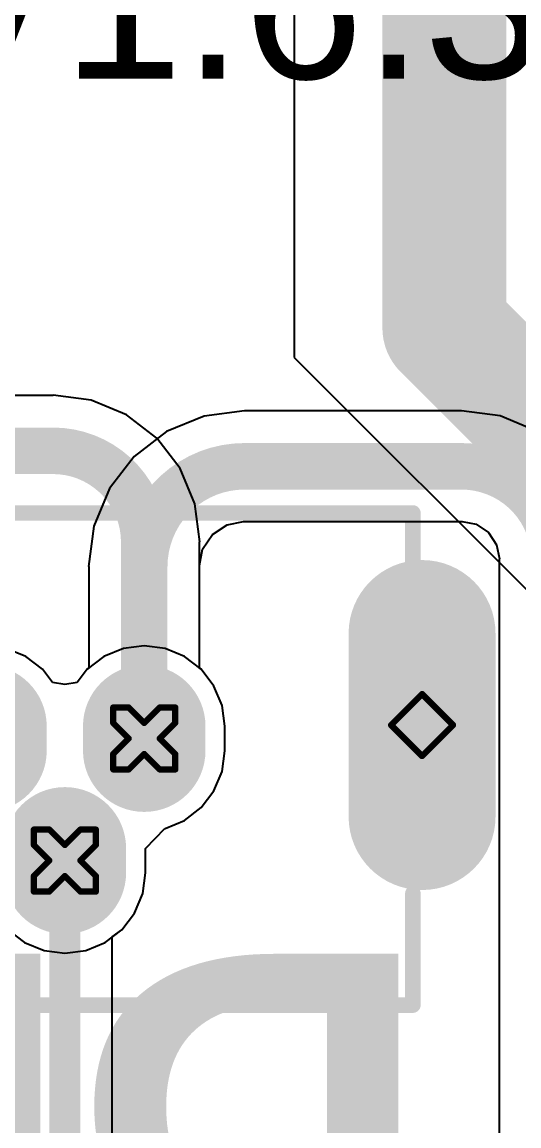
# Model space of a CAD drawing. Header units: inches. Extents: x 0 to 5359, y 0 to 5098.
# Drawn here: x 29.55 to 33.62, y 42.48 to 51.52 of the extents above; entities that cross this region are included whole.
import ezdxf

# ---------------------------------------------------------------- set-up
doc = ezdxf.new("R2010")
doc.units = ezdxf.units.IN
for name, color, linetype in [('Bottom Layer', 5, 'Continuous'), ('Bottom Overlay', 54, 'Continuous'), ('Bottom Solder', 6, 'Continuous'), ('Drill Drawing', 1, 'Continuous'), ('Layer 1', 16, 'Continuous'), ('Layer 2', 76, 'Continuous'), ('Multi-Layer', 9, 'Continuous'), ('Pad Holes', 156, 'Continuous'), ('Top Layer', 1, 'Continuous'), ('Top Overlay', 2, 'Continuous'), ('Top Solder', 216, 'Continuous')]:
    doc.layers.add(name, color=color, linetype=linetype)
doc.styles.add('Arial', font='', dxfattribs={"height": 0.2})
doc.styles.add('Arial Black_Bold', font='', dxfattribs={"height": 0.2})
doc.styles.get('Arial').set_extended_font_data('Arial')
doc.styles.get('Arial Black_Bold').set_extended_font_data('Arial Black', bold=True)

# ---------------------------------------------------------------- blocks, each defined once
blk = doc.blocks.new('U_D_M5DD_Y_3_B_228')
at = {"layer": 'Bottom Layer'}
h = blk.add_hatch(color=5, dxfattribs=at)
edge = h.paths.add_edge_path()
edge.add_arc((-0.65, 0.455), 0.4, 180, 360)
edge.add_line((-0.25, 0.455), (-0.25, 0.655))
edge.add_arc((-0.65, 0.655), 0.4, 0, 180)
edge.add_line((-1.05, 0.655), (-1.05, 0.455))
h = blk.add_hatch(color=5, dxfattribs=at)
edge = h.paths.add_edge_path()
edge.add_arc((0.65, 0.455), 0.4, 180, 360)
edge.add_line((1.05, 0.455), (1.05, 0.655))
edge.add_arc((0.65, 0.655), 0.4, 0, 180)
edge.add_line((0.25, 0.655), (0.25, 0.455))
h = blk.add_hatch(color=5, dxfattribs=at)
edge = h.paths.add_edge_path()
edge.add_arc((-3.5751, -1.305), 0.5, 180, 360)
edge.add_line((-3.0751, -1.305), (-3.0751, 0.195))
edge.add_arc((-3.5751, 0.195), 0.5, 0, 180)
edge.add_line((-4.0751, 0.195), (-4.0751, -1.305))
h = blk.add_hatch(color=5, dxfattribs=at)
edge = h.paths.add_edge_path()
edge.add_arc((3.575, -1.305), 0.5, 180, 360)
edge.add_line((4.075, -1.305), (4.075, 0.195))
edge.add_arc((3.575, 0.195), 0.5, 0, 180)
edge.add_line((3.075, 0.195), (3.075, -1.305))
h = blk.add_hatch(color=5, dxfattribs=at)
edge = h.paths.add_edge_path()
edge.add_arc((-1.3, -0.545), 0.4, 180, 360)
edge.add_line((-0.9, -0.545), (-0.9, -0.345))
edge.add_arc((-1.3, -0.345), 0.4, 0, 180)
edge.add_line((-1.7, -0.345), (-1.7, -0.545))
h = blk.add_hatch(color=5, dxfattribs=at)
edge = h.paths.add_edge_path()
edge.add_arc((0, -0.545), 0.4, 180, 360)
edge.add_line((0.4, -0.545), (0.4, -0.345))
edge.add_arc((0, -0.345), 0.4, 0, 180)
edge.add_line((-0.4, -0.345), (-0.4, -0.545))
h = blk.add_hatch(color=5, dxfattribs=at)
edge = h.paths.add_edge_path()
edge.add_arc((1.2999, -0.545), 0.4, 180, 360)
edge.add_line((1.6999, -0.545), (1.6999, -0.345))
edge.add_arc((1.2999, -0.345), 0.4, 0, 180)
edge.add_line((0.8999, -0.345), (0.8999, -0.545))
at = {"layer": 'Bottom Solder'}
h = blk.add_hatch(color=6, dxfattribs=at)
edge = h.paths.add_edge_path()
edge.add_arc((-0.65, 0.455), 0.5016, 180, 360)
edge.add_line((-0.1484, 0.455), (-0.1484, 0.655))
edge.add_arc((-0.65, 0.655), 0.5016, 0, 180)
edge.add_line((-1.1516, 0.655), (-1.1516, 0.455))
h = blk.add_hatch(color=6, dxfattribs=at)
edge = h.paths.add_edge_path()
edge.add_arc((0.65, 0.455), 0.5016, 180, 360)
edge.add_line((1.1516, 0.455), (1.1516, 0.655))
edge.add_arc((0.65, 0.655), 0.5016, 0, 180)
edge.add_line((0.1484, 0.655), (0.1484, 0.455))
h = blk.add_hatch(color=6, dxfattribs=at)
edge = h.paths.add_edge_path()
edge.add_arc((-3.5751, -1.305), 0.6016, 180, 360)
edge.add_line((-2.9735, -1.305), (-2.9735, 0.195))
edge.add_arc((-3.5751, 0.195), 0.6016, 0, 180)
edge.add_line((-4.1767, 0.195), (-4.1767, -1.305))
h = blk.add_hatch(color=6, dxfattribs=at)
edge = h.paths.add_edge_path()
edge.add_arc((3.575, -1.305), 0.6016, 180, 360)
edge.add_line((4.1766, -1.305), (4.1766, 0.195))
edge.add_arc((3.575, 0.195), 0.6016, 0, 180)
edge.add_line((2.9734, 0.195), (2.9734, -1.305))
h = blk.add_hatch(color=6, dxfattribs=at)
edge = h.paths.add_edge_path()
edge.add_arc((-1.3, -0.545), 0.5016, 180, 360)
edge.add_line((-0.7984, -0.545), (-0.7984, -0.345))
edge.add_arc((-1.3, -0.345), 0.5016, 0, 180)
edge.add_line((-1.8016, -0.345), (-1.8016, -0.545))
h = blk.add_hatch(color=6, dxfattribs=at)
edge = h.paths.add_edge_path()
edge.add_arc((0, -0.545), 0.5016, 180, 360)
edge.add_line((0.5016, -0.545), (0.5016, -0.345))
edge.add_arc((0, -0.345), 0.5016, 0, 180)
edge.add_line((-0.5016, -0.345), (-0.5016, -0.545))
h = blk.add_hatch(color=6, dxfattribs=at)
edge = h.paths.add_edge_path()
edge.add_arc((1.2999, -0.545), 0.5016, 180, 360)
edge.add_line((1.8015, -0.545), (1.8015, -0.345))
edge.add_arc((1.2999, -0.345), 0.5016, 0, 180)
edge.add_line((0.7983, -0.345), (0.7983, -0.545))
at = {"layer": 'Layer 1'}
h = blk.add_hatch(color=16, dxfattribs=at)
edge = h.paths.add_edge_path()
edge.add_arc((-0.65, 0.455), 0.4, 180, 360)
edge.add_line((-0.25, 0.455), (-0.25, 0.655))
edge.add_arc((-0.65, 0.655), 0.4, 0, 180)
edge.add_line((-1.05, 0.655), (-1.05, 0.455))
h = blk.add_hatch(color=16, dxfattribs=at)
edge = h.paths.add_edge_path()
edge.add_arc((0.65, 0.455), 0.4, 180, 360)
edge.add_line((1.05, 0.455), (1.05, 0.655))
edge.add_arc((0.65, 0.655), 0.4, 0, 180)
edge.add_line((0.25, 0.655), (0.25, 0.455))
h = blk.add_hatch(color=16, dxfattribs=at)
edge = h.paths.add_edge_path()
edge.add_arc((-3.5751, -1.305), 0.5, 180, 360)
edge.add_line((-3.0751, -1.305), (-3.0751, 0.195))
edge.add_arc((-3.5751, 0.195), 0.5, 0, 180)
edge.add_line((-4.0751, 0.195), (-4.0751, -1.305))
h = blk.add_hatch(color=16, dxfattribs=at)
edge = h.paths.add_edge_path()
edge.add_arc((3.575, -1.305), 0.5, 180, 360)
edge.add_line((4.075, -1.305), (4.075, 0.195))
edge.add_arc((3.575, 0.195), 0.5, 0, 180)
edge.add_line((3.075, 0.195), (3.075, -1.305))
h = blk.add_hatch(color=16, dxfattribs=at)
edge = h.paths.add_edge_path()
edge.add_arc((-1.3, -0.545), 0.4, 180, 360)
edge.add_line((-0.9, -0.545), (-0.9, -0.345))
edge.add_arc((-1.3, -0.345), 0.4, 0, 180)
edge.add_line((-1.7, -0.345), (-1.7, -0.545))
h = blk.add_hatch(color=16, dxfattribs=at)
edge = h.paths.add_edge_path()
edge.add_arc((0, -0.545), 0.4, 180, 360)
edge.add_line((0.4, -0.545), (0.4, -0.345))
edge.add_arc((0, -0.345), 0.4, 0, 180)
edge.add_line((-0.4, -0.345), (-0.4, -0.545))
h = blk.add_hatch(color=16, dxfattribs=at)
edge = h.paths.add_edge_path()
edge.add_arc((1.2999, -0.545), 0.4, 180, 360)
edge.add_line((1.6999, -0.545), (1.6999, -0.345))
edge.add_arc((1.2999, -0.345), 0.4, 0, 180)
edge.add_line((0.8999, -0.345), (0.8999, -0.545))
at = {"layer": 'Layer 2'}
h = blk.add_hatch(color=76, dxfattribs=at)
edge = h.paths.add_edge_path()
edge.add_arc((-0.65, 0.455), 0.4, 180, 360)
edge.add_line((-0.25, 0.455), (-0.25, 0.655))
edge.add_arc((-0.65, 0.655), 0.4, 0, 180)
edge.add_line((-1.05, 0.655), (-1.05, 0.455))
h = blk.add_hatch(color=76, dxfattribs=at)
edge = h.paths.add_edge_path()
edge.add_arc((0.65, 0.455), 0.4, 180, 360)
edge.add_line((1.05, 0.455), (1.05, 0.655))
edge.add_arc((0.65, 0.655), 0.4, 0, 180)
edge.add_line((0.25, 0.655), (0.25, 0.455))
h = blk.add_hatch(color=76, dxfattribs=at)
edge = h.paths.add_edge_path()
edge.add_arc((-3.5751, -1.305), 0.5, 180, 360)
edge.add_line((-3.0751, -1.305), (-3.0751, 0.195))
edge.add_arc((-3.5751, 0.195), 0.5, 0, 180)
edge.add_line((-4.0751, 0.195), (-4.0751, -1.305))
h = blk.add_hatch(color=76, dxfattribs=at)
edge = h.paths.add_edge_path()
edge.add_arc((3.575, -1.305), 0.5, 180, 360)
edge.add_line((4.075, -1.305), (4.075, 0.195))
edge.add_arc((3.575, 0.195), 0.5, 0, 180)
edge.add_line((3.075, 0.195), (3.075, -1.305))
h = blk.add_hatch(color=76, dxfattribs=at)
edge = h.paths.add_edge_path()
edge.add_arc((-1.3, -0.545), 0.4, 180, 360)
edge.add_line((-0.9, -0.545), (-0.9, -0.345))
edge.add_arc((-1.3, -0.345), 0.4, 0, 180)
edge.add_line((-1.7, -0.345), (-1.7, -0.545))
h = blk.add_hatch(color=76, dxfattribs=at)
edge = h.paths.add_edge_path()
edge.add_arc((0, -0.545), 0.4, 180, 360)
edge.add_line((0.4, -0.545), (0.4, -0.345))
edge.add_arc((0, -0.345), 0.4, 0, 180)
edge.add_line((-0.4, -0.345), (-0.4, -0.545))
h = blk.add_hatch(color=76, dxfattribs=at)
edge = h.paths.add_edge_path()
edge.add_arc((1.2999, -0.545), 0.4, 180, 360)
edge.add_line((1.6999, -0.545), (1.6999, -0.345))
edge.add_arc((1.2999, -0.345), 0.4, 0, 180)
edge.add_line((0.8999, -0.345), (0.8999, -0.545))
at = {"layer": 'Multi-Layer'}
h = blk.add_hatch(color=9, dxfattribs=at)
edge = h.paths.add_edge_path()
edge.add_arc((-0.65, 0.455), 0.4, 180, 360)
edge.add_line((-0.25, 0.455), (-0.25, 0.655))
edge.add_arc((-0.65, 0.655), 0.4, 0, 180)
edge.add_line((-1.05, 0.655), (-1.05, 0.455))
h = blk.add_hatch(color=9, dxfattribs=at)
edge = h.paths.add_edge_path()
edge.add_arc((0.65, 0.455), 0.4, 180, 360)
edge.add_line((1.05, 0.455), (1.05, 0.655))
edge.add_arc((0.65, 0.655), 0.4, 0, 180)
edge.add_line((0.25, 0.655), (0.25, 0.455))
h = blk.add_hatch(color=9, dxfattribs=at)
edge = h.paths.add_edge_path()
edge.add_arc((-3.5751, -1.305), 0.5, 180, 360)
edge.add_line((-3.0751, -1.305), (-3.0751, 0.195))
edge.add_arc((-3.5751, 0.195), 0.5, 0, 180)
edge.add_line((-4.0751, 0.195), (-4.0751, -1.305))
h = blk.add_hatch(color=9, dxfattribs=at)
edge = h.paths.add_edge_path()
edge.add_arc((3.575, -1.305), 0.5, 180, 360)
edge.add_line((4.075, -1.305), (4.075, 0.195))
edge.add_arc((3.575, 0.195), 0.5, 0, 180)
edge.add_line((3.075, 0.195), (3.075, -1.305))
h = blk.add_hatch(color=9, dxfattribs=at)
edge = h.paths.add_edge_path()
edge.add_arc((-1.3, -0.545), 0.4, 180, 360)
edge.add_line((-0.9, -0.545), (-0.9, -0.345))
edge.add_arc((-1.3, -0.345), 0.4, 0, 180)
edge.add_line((-1.7, -0.345), (-1.7, -0.545))
h = blk.add_hatch(color=9, dxfattribs=at)
edge = h.paths.add_edge_path()
edge.add_arc((0, -0.545), 0.4, 180, 360)
edge.add_line((0.4, -0.545), (0.4, -0.345))
edge.add_arc((0, -0.345), 0.4, 0, 180)
edge.add_line((-0.4, -0.345), (-0.4, -0.545))
h = blk.add_hatch(color=9, dxfattribs=at)
edge = h.paths.add_edge_path()
edge.add_arc((1.2999, -0.545), 0.4, 180, 360)
edge.add_line((1.6999, -0.545), (1.6999, -0.345))
edge.add_arc((1.2999, -0.345), 0.4, 0, 180)
edge.add_line((0.8999, -0.345), (0.8999, -0.545))
at = {"layer": 'Pad Holes'}
h = blk.add_hatch(color=7, dxfattribs=at)
edge = h.paths.add_edge_path()
edge.add_arc((-0.65, 0.555), 0.25, 0, 360)
h = blk.add_hatch(color=7, dxfattribs=at)
edge = h.paths.add_edge_path()
edge.add_arc((0.65, 0.555), 0.25, 0, 360)
h = blk.add_hatch(color=7, dxfattribs=at)
edge = h.paths.add_edge_path()
edge.add_arc((-3.575, 0.095), 0.25, 0, 180)
edge.add_line((-3.825, 0.095), (-3.825, -1.205))
edge.add_arc((-3.575, -1.205), 0.25, 180, 360)
edge.add_line((-3.325, -1.205), (-3.325, 0.095))
h = blk.add_hatch(color=7, dxfattribs=at)
edge = h.paths.add_edge_path()
edge.add_arc((3.575, 0.095), 0.25, 0, 180)
edge.add_line((3.325, 0.095), (3.325, -1.205))
edge.add_arc((3.575, -1.205), 0.25, 180, 360)
edge.add_line((3.825, -1.205), (3.825, 0.095))
h = blk.add_hatch(color=7, dxfattribs=at)
edge = h.paths.add_edge_path()
edge.add_arc((-1.3, -0.445), 0.25, 0, 360)
h = blk.add_hatch(color=7, dxfattribs=at)
edge = h.paths.add_edge_path()
edge.add_arc((0, -0.445), 0.25, 0, 360)
h = blk.add_hatch(color=7, dxfattribs=at)
edge = h.paths.add_edge_path()
edge.add_arc((1.3, -0.445), 0.25, 0, 360)
at = {"layer": 'Top Layer'}
h = blk.add_hatch(color=1, dxfattribs=at)
edge = h.paths.add_edge_path()
edge.add_arc((-0.65, 0.455), 0.4, 180, 360)
edge.add_line((-0.25, 0.455), (-0.25, 0.655))
edge.add_arc((-0.65, 0.655), 0.4, 0, 180)
edge.add_line((-1.05, 0.655), (-1.05, 0.455))
h = blk.add_hatch(color=1, dxfattribs=at)
edge = h.paths.add_edge_path()
edge.add_arc((0.65, 0.455), 0.4, 180, 360)
edge.add_line((1.05, 0.455), (1.05, 0.655))
edge.add_arc((0.65, 0.655), 0.4, 0, 180)
edge.add_line((0.25, 0.655), (0.25, 0.455))
h = blk.add_hatch(color=1, dxfattribs=at)
edge = h.paths.add_edge_path()
edge.add_arc((-3.5751, -1.305), 0.5, 180, 360)
edge.add_line((-3.0751, -1.305), (-3.0751, 0.195))
edge.add_arc((-3.5751, 0.195), 0.5, 0, 180)
edge.add_line((-4.0751, 0.195), (-4.0751, -1.305))
h = blk.add_hatch(color=1, dxfattribs=at)
edge = h.paths.add_edge_path()
edge.add_arc((3.575, -1.305), 0.5, 180, 360)
edge.add_line((4.075, -1.305), (4.075, 0.195))
edge.add_arc((3.575, 0.195), 0.5, 0, 180)
edge.add_line((3.075, 0.195), (3.075, -1.305))
h = blk.add_hatch(color=1, dxfattribs=at)
edge = h.paths.add_edge_path()
edge.add_arc((-1.3, -0.545), 0.4, 180, 360)
edge.add_line((-0.9, -0.545), (-0.9, -0.345))
edge.add_arc((-1.3, -0.345), 0.4, 0, 180)
edge.add_line((-1.7, -0.345), (-1.7, -0.545))
h = blk.add_hatch(color=1, dxfattribs=at)
edge = h.paths.add_edge_path()
edge.add_arc((0, -0.545), 0.4, 180, 360)
edge.add_line((0.4, -0.545), (0.4, -0.345))
edge.add_arc((0, -0.345), 0.4, 0, 180)
edge.add_line((-0.4, -0.345), (-0.4, -0.545))
h = blk.add_hatch(color=1, dxfattribs=at)
edge = h.paths.add_edge_path()
edge.add_arc((1.2999, -0.545), 0.4, 180, 360)
edge.add_line((1.6999, -0.545), (1.6999, -0.345))
edge.add_arc((1.2999, -0.345), 0.4, 0, 180)
edge.add_line((0.8999, -0.345), (0.8999, -0.545))
at = {"layer": 'Top Solder'}
h = blk.add_hatch(color=216, dxfattribs=at)
edge = h.paths.add_edge_path()
edge.add_arc((-0.65, 0.455), 0.5016, 180, 360)
edge.add_line((-0.1484, 0.455), (-0.1484, 0.655))
edge.add_arc((-0.65, 0.655), 0.5016, 0, 180)
edge.add_line((-1.1516, 0.655), (-1.1516, 0.455))
h = blk.add_hatch(color=216, dxfattribs=at)
edge = h.paths.add_edge_path()
edge.add_arc((0.65, 0.455), 0.5016, 180, 360)
edge.add_line((1.1516, 0.455), (1.1516, 0.655))
edge.add_arc((0.65, 0.655), 0.5016, 0, 180)
edge.add_line((0.1484, 0.655), (0.1484, 0.455))
h = blk.add_hatch(color=216, dxfattribs=at)
edge = h.paths.add_edge_path()
edge.add_arc((-3.5751, -1.305), 0.6016, 180, 360)
edge.add_line((-2.9735, -1.305), (-2.9735, 0.195))
edge.add_arc((-3.5751, 0.195), 0.6016, 0, 180)
edge.add_line((-4.1767, 0.195), (-4.1767, -1.305))
h = blk.add_hatch(color=216, dxfattribs=at)
edge = h.paths.add_edge_path()
edge.add_arc((3.575, -1.305), 0.6016, 180, 360)
edge.add_line((4.1766, -1.305), (4.1766, 0.195))
edge.add_arc((3.575, 0.195), 0.6016, 0, 180)
edge.add_line((2.9734, 0.195), (2.9734, -1.305))
h = blk.add_hatch(color=216, dxfattribs=at)
edge = h.paths.add_edge_path()
edge.add_arc((-1.3, -0.545), 0.5016, 180, 360)
edge.add_line((-0.7984, -0.545), (-0.7984, -0.345))
edge.add_arc((-1.3, -0.345), 0.5016, 0, 180)
edge.add_line((-1.8016, -0.345), (-1.8016, -0.545))
h = blk.add_hatch(color=216, dxfattribs=at)
edge = h.paths.add_edge_path()
edge.add_arc((0, -0.545), 0.5016, 180, 360)
edge.add_line((0.5016, -0.545), (0.5016, -0.345))
edge.add_arc((0, -0.345), 0.5016, 0, 180)
edge.add_line((-0.5016, -0.345), (-0.5016, -0.545))
h = blk.add_hatch(color=216, dxfattribs=at)
edge = h.paths.add_edge_path()
edge.add_arc((1.2999, -0.545), 0.5016, 180, 360)
edge.add_line((1.8015, -0.545), (1.8015, -0.345))
edge.add_arc((1.2999, -0.345), 0.5016, 0, 180)
edge.add_line((0.7983, -0.345), (0.7983, -0.545))
at = {"layer": 'Bottom Overlay'}
for points in [[(-3.5, 1.7394, 0.127, 0.127, 0), (-3.5, 0.8247, 0.127, 0.127, 0)], [(3.556, 1.7394, 0.127, 0.127, 0), (-3.5, 1.7394, 0.127, 0.127, 0)], [(3.556, 1.7394, 0.127, 0.127, 0), (3.556, 0.8283, 0.127, 0.127, 0)], [(-3.5, -1.6299, 0.127, 0.127, 0), (-3.5, -2.2926, 0.127, 0.127, 0)], [(3.556, -1.6335, 0.127, 0.127, 0), (3.556, -2.2926, 0.127, 0.127, 0)], [(3.5, -2.2926, 0.127, 0.127, 0), (-3.5, -2.2926, 0.127, 0.127, 0)]]:
    blk.add_lwpolyline(points, format="xyseb", dxfattribs=at)
for points in [[(-3.5317, 1.7394, 0.0635, 0.0635, 1), (-3.4682, 1.7394, 0.0635, 0.0635, 1)], [(-3.5317, 1.7394, 0.0635, 0.0635, 1), (-3.4682, 1.7394, 0.0635, 0.0635, 1)], [(3.5242, 1.7394, 0.0635, 0.0635, 1), (3.5877, 1.7394, 0.0635, 0.0635, 1)], [(3.5242, 1.7394, 0.0635, 0.0635, 1), (3.5877, 1.7394, 0.0635, 0.0635, 1)], [(-3.5317, 0.8247, 0.0635, 0.0635, 1), (-3.4682, 0.8247, 0.0635, 0.0635, 1)], [(3.5242, 0.8283, 0.0635, 0.0635, 1), (3.5877, 0.8283, 0.0635, 0.0635, 1)], [(-3.5317, -1.6299, 0.0635, 0.0635, 1), (-3.4682, -1.6299, 0.0635, 0.0635, 1)], [(3.5242, -1.6335, 0.0635, 0.0635, 1), (3.5877, -1.6335, 0.0635, 0.0635, 1)], [(-3.5317, -2.2926, 0.0635, 0.0635, 1), (-3.4682, -2.2926, 0.0635, 0.0635, 1)], [(-3.5317, -2.2926, 0.0635, 0.0635, 1), (-3.4682, -2.2926, 0.0635, 0.0635, 1)], [(3.4682, -2.2926, 0.0635, 0.0635, 1), (3.5317, -2.2926, 0.0635, 0.0635, 1)], [(3.5242, -2.2926, 0.0635, 0.0635, 1), (3.5877, -2.2926, 0.0635, 0.0635, 1)]]:
    blk.add_lwpolyline(points, format="xyseb", close=True, dxfattribs=at)

msp = doc.modelspace()

# ---------------------------------------------------------------- linework, layer by layer
at = {"layer": 'Bottom Layer'}
for p, q in [((29.8019, 48.4592), (25.0677, 48.4592)), ((30.1128, 48.4198), (29.8019, 48.4608)), ((29.8019, 48.4608), (29.8019, 48.4592)), ((30.4026, 48.2998), (30.1128, 48.4198)), ((30.6513, 48.1089), (30.4026, 48.2998)), ((30.8422, 47.8602), (30.6513, 48.1089)), ((30.9622, 47.5704), (30.8422, 47.8602)), ((31.0032, 47.2595), (30.9622, 47.5704)), ((31.0016, 46.226), (31.0016, 47.2595)), ((31.0016, 47.2595), (31.0032, 47.2595)), ((31.0148, 46.2159), (31.0016, 46.226)), ((31.1197, 46.0793), (31.0148, 46.2159)), ((31.1856, 45.9202), (31.1197, 46.0793)), ((31.208, 45.7494), (31.1856, 45.9202)), ((31.208, 45.5494), (31.208, 45.7494)), ((31.1856, 45.3787), (31.208, 45.5494)), ((31.1197, 45.2196), (31.1856, 45.3787)), ((31.0148, 45.083), (31.1197, 45.2196)), ((30.8782, 44.9782), (31.0148, 45.083)), ((30.7191, 44.9123), (30.8782, 44.9782)), ((30.5581, 44.7494), (30.716, 44.9119)), ((30.716, 44.9119), (30.7191, 44.9123)), ((30.5581, 44.5494), (30.5581, 44.7494)), ((30.5356, 44.3787), (30.5581, 44.5494)), ((30.4697, 44.2196), (30.5356, 44.3787)), ((30.3648, 44.083), (30.4697, 44.2196)), ((30.2869, 44.0232), (30.3648, 44.083)), ((30.2869, 42.134), (30.2869, 44.0232))]:
    msp.add_line(p, q, dxfattribs=at)
for points in [[(25.0677, 48.006, 0.381, 0.381, 0), (29.8019, 48.006, 0.381, 0.381, 0)], [(29.8019, 48.006, 0.381, 0.381, -0.414214), (30.5484, 47.2595, 0.381, 0.381, 0)], [(30.5484, 45.6494, 0.381, 0.381, 0), (30.5484, 47.2595, 0.381, 0.381, 0)], [(29.8984, 42.134, 0.254, 0.254, 0), (29.8984, 44.6494, 0.254, 0.254, 0)]]:
    msp.add_lwpolyline(points, format="xyseb", dxfattribs=at)
for points in [[(29.7067, 48.006, 0.1905, 0.1905, 1), (29.8972, 48.006, 0.1905, 0.1905, 1)], [(29.7067, 48.006, 0.1905, 0.1905, 1), (29.8972, 48.006, 0.1905, 0.1905, 1)], [(30.4531, 47.2595, 0.1905, 0.1905, 1), (30.6436, 47.2595, 0.1905, 0.1905, 1)], [(30.4531, 47.2595, 0.1905, 0.1905, 1), (30.6436, 47.2595, 0.1905, 0.1905, 1)], [(30.4531, 45.6494, 0.1905, 0.1905, 1), (30.6436, 45.6494, 0.1905, 0.1905, 1)], [(29.8349, 44.6494, 0.127, 0.127, 1), (29.9619, 44.6494, 0.127, 0.127, 1)]]:
    msp.add_lwpolyline(points, format="xyseb", close=True, dxfattribs=at)
at = {"layer": 'Drill Drawing'}
for points in [[(32.5694, 45.7595, 0.0508, 0.0508, 0), (32.8234, 46.0135, 0.0508, 0.0508, 0)], [(32.8234, 46.0135, 0.0508, 0.0508, 0), (33.0774, 45.7595, 0.0508, 0.0508, 0)], [(30.2944, 45.7764, 0.0508, 0.0508, 0), (30.2944, 45.9034, 0.0508, 0.0508, 0)], [(30.2944, 45.9034, 0.0508, 0.0508, 0), (30.4214, 45.9034, 0.0508, 0.0508, 0)], [(30.4214, 45.9034, 0.0508, 0.0508, 0), (30.5484, 45.7764, 0.0508, 0.0508, 0)], [(30.5484, 45.7764, 0.0508, 0.0508, 0), (30.6754, 45.9034, 0.0508, 0.0508, 0)], [(30.6754, 45.9034, 0.0508, 0.0508, 0), (30.8024, 45.9034, 0.0508, 0.0508, 0)], [(30.8024, 45.7764, 0.0508, 0.0508, 0), (30.8024, 45.9034, 0.0508, 0.0508, 0)], [(30.2944, 45.7764, 0.0508, 0.0508, 0), (30.4214, 45.6494, 0.0508, 0.0508, 0)], [(30.6754, 45.6494, 0.0508, 0.0508, 0), (30.8024, 45.7764, 0.0508, 0.0508, 0)], [(32.5694, 45.7595, 0.0508, 0.0508, 0), (32.8234, 45.5055, 0.0508, 0.0508, 0)], [(32.8234, 45.5055, 0.0508, 0.0508, 0), (33.0774, 45.7595, 0.0508, 0.0508, 0)], [(30.2944, 45.5224, 0.0508, 0.0508, 0), (30.4214, 45.6494, 0.0508, 0.0508, 0)], [(30.6754, 45.6494, 0.0508, 0.0508, 0), (30.8024, 45.5224, 0.0508, 0.0508, 0)], [(30.2944, 45.3954, 0.0508, 0.0508, 0), (30.2944, 45.5224, 0.0508, 0.0508, 0)], [(30.4214, 45.3954, 0.0508, 0.0508, 0), (30.5484, 45.5224, 0.0508, 0.0508, 0)], [(30.5484, 45.5224, 0.0508, 0.0508, 0), (30.6754, 45.3954, 0.0508, 0.0508, 0)], [(30.8024, 45.3954, 0.0508, 0.0508, 0), (30.8024, 45.5224, 0.0508, 0.0508, 0)], [(30.2944, 45.3954, 0.0508, 0.0508, 0), (30.4214, 45.3954, 0.0508, 0.0508, 0)], [(30.6754, 45.3954, 0.0508, 0.0508, 0), (30.8024, 45.3954, 0.0508, 0.0508, 0)], [(29.6444, 44.7764, 0.0508, 0.0508, 0), (29.6444, 44.9034, 0.0508, 0.0508, 0)], [(29.6444, 44.9034, 0.0508, 0.0508, 0), (29.7714, 44.9034, 0.0508, 0.0508, 0)], [(29.7714, 44.9034, 0.0508, 0.0508, 0), (29.8984, 44.7764, 0.0508, 0.0508, 0)], [(29.8984, 44.7764, 0.0508, 0.0508, 0), (30.0254, 44.9034, 0.0508, 0.0508, 0)], [(30.0254, 44.9034, 0.0508, 0.0508, 0), (30.1524, 44.9034, 0.0508, 0.0508, 0)], [(30.1524, 44.7764, 0.0508, 0.0508, 0), (30.1524, 44.9034, 0.0508, 0.0508, 0)], [(29.6444, 44.7764, 0.0508, 0.0508, 0), (29.7714, 44.6494, 0.0508, 0.0508, 0)], [(30.0254, 44.6494, 0.0508, 0.0508, 0), (30.1524, 44.7764, 0.0508, 0.0508, 0)], [(29.6444, 44.5224, 0.0508, 0.0508, 0), (29.7714, 44.6494, 0.0508, 0.0508, 0)], [(30.0254, 44.6494, 0.0508, 0.0508, 0), (30.1524, 44.5224, 0.0508, 0.0508, 0)], [(29.6444, 44.3954, 0.0508, 0.0508, 0), (29.6444, 44.5224, 0.0508, 0.0508, 0)], [(29.7714, 44.3954, 0.0508, 0.0508, 0), (29.8984, 44.5224, 0.0508, 0.0508, 0)], [(29.8984, 44.5224, 0.0508, 0.0508, 0), (30.0254, 44.3954, 0.0508, 0.0508, 0)], [(30.1524, 44.3954, 0.0508, 0.0508, 0), (30.1524, 44.5224, 0.0508, 0.0508, 0)], [(29.6444, 44.3954, 0.0508, 0.0508, 0), (29.7714, 44.3954, 0.0508, 0.0508, 0)], [(30.0254, 44.3954, 0.0508, 0.0508, 0), (30.1524, 44.3954, 0.0508, 0.0508, 0)]]:
    msp.add_lwpolyline(points, format="xyseb", dxfattribs=at)
for points in [[(32.8107, 46.0135, 0.0254, 0.0254, 1), (32.8361, 46.0135, 0.0254, 0.0254, 1)], [(32.8107, 46.0135, 0.0254, 0.0254, 1), (32.8361, 46.0135, 0.0254, 0.0254, 1)], [(30.2817, 45.9034, 0.0254, 0.0254, 1), (30.3071, 45.9034, 0.0254, 0.0254, 1)], [(30.2817, 45.9034, 0.0254, 0.0254, 1), (30.3071, 45.9034, 0.0254, 0.0254, 1)], [(30.4087, 45.9034, 0.0254, 0.0254, 1), (30.4341, 45.9034, 0.0254, 0.0254, 1)], [(30.4087, 45.9034, 0.0254, 0.0254, 1), (30.4341, 45.9034, 0.0254, 0.0254, 1)], [(30.6627, 45.9034, 0.0254, 0.0254, 1), (30.6881, 45.9034, 0.0254, 0.0254, 1)], [(30.6627, 45.9034, 0.0254, 0.0254, 1), (30.6881, 45.9034, 0.0254, 0.0254, 1)], [(30.7897, 45.9034, 0.0254, 0.0254, 1), (30.8151, 45.9034, 0.0254, 0.0254, 1)], [(30.7897, 45.9034, 0.0254, 0.0254, 1), (30.8151, 45.9034, 0.0254, 0.0254, 1)], [(30.2817, 45.7764, 0.0254, 0.0254, 1), (30.3071, 45.7764, 0.0254, 0.0254, 1)], [(30.2817, 45.7764, 0.0254, 0.0254, 1), (30.3071, 45.7764, 0.0254, 0.0254, 1)], [(30.5357, 45.7764, 0.0254, 0.0254, 1), (30.5611, 45.7764, 0.0254, 0.0254, 1)], [(30.5357, 45.7764, 0.0254, 0.0254, 1), (30.5611, 45.7764, 0.0254, 0.0254, 1)], [(30.7897, 45.7764, 0.0254, 0.0254, 1), (30.8151, 45.7764, 0.0254, 0.0254, 1)], [(30.7897, 45.7764, 0.0254, 0.0254, 1), (30.8151, 45.7764, 0.0254, 0.0254, 1)], [(32.5567, 45.7595, 0.0254, 0.0254, 1), (32.5821, 45.7595, 0.0254, 0.0254, 1)], [(32.5567, 45.7595, 0.0254, 0.0254, 1), (32.5821, 45.7595, 0.0254, 0.0254, 1)], [(33.0647, 45.7595, 0.0254, 0.0254, 1), (33.0901, 45.7595, 0.0254, 0.0254, 1)], [(33.0647, 45.7595, 0.0254, 0.0254, 1), (33.0901, 45.7595, 0.0254, 0.0254, 1)], [(30.4087, 45.6494, 0.0254, 0.0254, 1), (30.4341, 45.6494, 0.0254, 0.0254, 1)], [(30.4087, 45.6494, 0.0254, 0.0254, 1), (30.4341, 45.6494, 0.0254, 0.0254, 1)], [(30.6627, 45.6494, 0.0254, 0.0254, 1), (30.6881, 45.6494, 0.0254, 0.0254, 1)], [(30.6627, 45.6494, 0.0254, 0.0254, 1), (30.6881, 45.6494, 0.0254, 0.0254, 1)], [(30.2817, 45.5224, 0.0254, 0.0254, 1), (30.3071, 45.5224, 0.0254, 0.0254, 1)], [(30.2817, 45.5224, 0.0254, 0.0254, 1), (30.3071, 45.5224, 0.0254, 0.0254, 1)], [(30.5357, 45.5224, 0.0254, 0.0254, 1), (30.5611, 45.5224, 0.0254, 0.0254, 1)], [(30.5357, 45.5224, 0.0254, 0.0254, 1), (30.5611, 45.5224, 0.0254, 0.0254, 1)], [(30.7897, 45.5224, 0.0254, 0.0254, 1), (30.8151, 45.5224, 0.0254, 0.0254, 1)], [(30.7897, 45.5224, 0.0254, 0.0254, 1), (30.8151, 45.5224, 0.0254, 0.0254, 1)], [(32.8107, 45.5055, 0.0254, 0.0254, 1), (32.8361, 45.5055, 0.0254, 0.0254, 1)], [(32.8107, 45.5055, 0.0254, 0.0254, 1), (32.8361, 45.5055, 0.0254, 0.0254, 1)], [(30.2817, 45.3954, 0.0254, 0.0254, 1), (30.3071, 45.3954, 0.0254, 0.0254, 1)], [(30.2817, 45.3954, 0.0254, 0.0254, 1), (30.3071, 45.3954, 0.0254, 0.0254, 1)], [(30.4087, 45.3954, 0.0254, 0.0254, 1), (30.4341, 45.3954, 0.0254, 0.0254, 1)], [(30.4087, 45.3954, 0.0254, 0.0254, 1), (30.4341, 45.3954, 0.0254, 0.0254, 1)], [(30.6627, 45.3954, 0.0254, 0.0254, 1), (30.6881, 45.3954, 0.0254, 0.0254, 1)], [(30.6627, 45.3954, 0.0254, 0.0254, 1), (30.6881, 45.3954, 0.0254, 0.0254, 1)], [(30.7897, 45.3954, 0.0254, 0.0254, 1), (30.8151, 45.3954, 0.0254, 0.0254, 1)], [(30.7897, 45.3954, 0.0254, 0.0254, 1), (30.8151, 45.3954, 0.0254, 0.0254, 1)], [(29.6317, 44.9034, 0.0254, 0.0254, 1), (29.6571, 44.9034, 0.0254, 0.0254, 1)], [(29.6317, 44.9034, 0.0254, 0.0254, 1), (29.6571, 44.9034, 0.0254, 0.0254, 1)], [(29.7587, 44.9034, 0.0254, 0.0254, 1), (29.7841, 44.9034, 0.0254, 0.0254, 1)], [(29.7587, 44.9034, 0.0254, 0.0254, 1), (29.7841, 44.9034, 0.0254, 0.0254, 1)], [(30.0127, 44.9034, 0.0254, 0.0254, 1), (30.0381, 44.9034, 0.0254, 0.0254, 1)], [(30.0127, 44.9034, 0.0254, 0.0254, 1), (30.0381, 44.9034, 0.0254, 0.0254, 1)], [(30.1397, 44.9034, 0.0254, 0.0254, 1), (30.1651, 44.9034, 0.0254, 0.0254, 1)], [(30.1397, 44.9034, 0.0254, 0.0254, 1), (30.1651, 44.9034, 0.0254, 0.0254, 1)], [(29.6317, 44.7764, 0.0254, 0.0254, 1), (29.6571, 44.7764, 0.0254, 0.0254, 1)], [(29.6317, 44.7764, 0.0254, 0.0254, 1), (29.6571, 44.7764, 0.0254, 0.0254, 1)], [(29.8857, 44.7764, 0.0254, 0.0254, 1), (29.9111, 44.7764, 0.0254, 0.0254, 1)], [(29.8857, 44.7764, 0.0254, 0.0254, 1), (29.9111, 44.7764, 0.0254, 0.0254, 1)], [(30.1397, 44.7764, 0.0254, 0.0254, 1), (30.1651, 44.7764, 0.0254, 0.0254, 1)], [(30.1397, 44.7764, 0.0254, 0.0254, 1), (30.1651, 44.7764, 0.0254, 0.0254, 1)], [(29.7587, 44.6494, 0.0254, 0.0254, 1), (29.7841, 44.6494, 0.0254, 0.0254, 1)], [(29.7587, 44.6494, 0.0254, 0.0254, 1), (29.7841, 44.6494, 0.0254, 0.0254, 1)], [(30.0127, 44.6494, 0.0254, 0.0254, 1), (30.0381, 44.6494, 0.0254, 0.0254, 1)], [(30.0127, 44.6494, 0.0254, 0.0254, 1), (30.0381, 44.6494, 0.0254, 0.0254, 1)], [(29.6317, 44.5224, 0.0254, 0.0254, 1), (29.6571, 44.5224, 0.0254, 0.0254, 1)], [(29.6317, 44.5224, 0.0254, 0.0254, 1), (29.6571, 44.5224, 0.0254, 0.0254, 1)], [(29.8857, 44.5224, 0.0254, 0.0254, 1), (29.9111, 44.5224, 0.0254, 0.0254, 1)], [(29.8857, 44.5224, 0.0254, 0.0254, 1), (29.9111, 44.5224, 0.0254, 0.0254, 1)], [(30.1397, 44.5224, 0.0254, 0.0254, 1), (30.1651, 44.5224, 0.0254, 0.0254, 1)], [(30.1397, 44.5224, 0.0254, 0.0254, 1), (30.1651, 44.5224, 0.0254, 0.0254, 1)], [(29.6317, 44.3954, 0.0254, 0.0254, 1), (29.6571, 44.3954, 0.0254, 0.0254, 1)], [(29.6317, 44.3954, 0.0254, 0.0254, 1), (29.6571, 44.3954, 0.0254, 0.0254, 1)], [(29.7587, 44.3954, 0.0254, 0.0254, 1), (29.7841, 44.3954, 0.0254, 0.0254, 1)], [(29.7587, 44.3954, 0.0254, 0.0254, 1), (29.7841, 44.3954, 0.0254, 0.0254, 1)], [(30.0127, 44.3954, 0.0254, 0.0254, 1), (30.0381, 44.3954, 0.0254, 0.0254, 1)], [(30.0127, 44.3954, 0.0254, 0.0254, 1), (30.0381, 44.3954, 0.0254, 0.0254, 1)], [(30.1397, 44.3954, 0.0254, 0.0254, 1), (30.1651, 44.3954, 0.0254, 0.0254, 1)], [(30.1397, 44.3954, 0.0254, 0.0254, 1), (30.1651, 44.3954, 0.0254, 0.0254, 1)]]:
    msp.add_lwpolyline(points, format="xyseb", close=True, dxfattribs=at)
at = {"layer": 'Layer 1'}
for p, q in [((30.5484, 46.4091), (30.3777, 46.3866)), ((30.7191, 46.3866), (30.5484, 46.4091)), ((29.5782, 46.3207), (29.4192, 46.3866)), ((29.7149, 46.2159), (29.5782, 46.3207)), ((30.2186, 46.3207), (30.082, 46.2159)), ((30.3777, 46.3866), (30.2186, 46.3207)), ((30.8782, 46.3207), (30.7191, 46.3866)), ((31.0148, 46.2159), (30.8782, 46.3207)), ((29.797, 46.1089), (29.7149, 46.2159)), ((30.082, 46.2159), (29.9999, 46.1089)), ((31.1197, 46.0793), (31.0148, 46.2159)), ((29.8984, 46.0922), (29.797, 46.1089)), ((29.9999, 46.1089), (29.8984, 46.0922)), ((31.1856, 45.9202), (31.1197, 46.0793)), ((31.208, 45.7494), (31.1856, 45.9202)), ((31.208, 45.5494), (31.208, 45.7494)), ((31.1856, 45.3787), (31.208, 45.5494)), ((31.1197, 45.2196), (31.1856, 45.3787)), ((31.0148, 45.083), (31.1197, 45.2196)), ((30.8782, 44.9782), (31.0148, 45.083)), ((30.7191, 44.9123), (30.8782, 44.9782)), ((30.5581, 44.7494), (30.716, 44.9119)), ((30.716, 44.9119), (30.7191, 44.9123)), ((30.5581, 44.5494), (30.5581, 44.7494)), ((30.5356, 44.3787), (30.5581, 44.5494)), ((30.4697, 44.2196), (30.5356, 44.3787)), ((30.3648, 44.083), (30.4697, 44.2196)), ((29.432, 44.083), (29.5686, 43.9782)), ((30.2282, 43.9782), (30.3648, 44.083)), ((29.5686, 43.9782), (29.7277, 43.9123)), ((30.0691, 43.9123), (30.2282, 43.9782)), ((29.7277, 43.9123), (29.8984, 43.8898)), ((29.8984, 43.8898), (30.0691, 43.9123))]:
    msp.add_line(p, q, dxfattribs=at)
at = {"layer": 'Layer 2'}
for p, q in [((31.7754, 59.5376), (31.7754, 48.771)), ((31.7754, 48.771), (36.9849, 43.5615)), ((30.5484, 46.4091), (30.3777, 46.3866)), ((30.7191, 46.3866), (30.5484, 46.4091)), ((29.5782, 46.3207), (29.4192, 46.3866)), ((29.7149, 46.2159), (29.5782, 46.3207)), ((30.2186, 46.3207), (30.082, 46.2159)), ((30.3777, 46.3866), (30.2186, 46.3207)), ((30.8782, 46.3207), (30.7191, 46.3866)), ((31.0148, 46.2159), (30.8782, 46.3207)), ((29.797, 46.1089), (29.7149, 46.2159)), ((30.082, 46.2159), (29.9999, 46.1089)), ((31.1197, 46.0793), (31.0148, 46.2159)), ((29.8984, 46.0922), (29.797, 46.1089)), ((29.9999, 46.1089), (29.8984, 46.0922)), ((31.1856, 45.9202), (31.1197, 46.0793)), ((31.208, 45.7494), (31.1856, 45.9202)), ((31.208, 45.5494), (31.208, 45.7494)), ((31.1856, 45.3787), (31.208, 45.5494)), ((31.1197, 45.2196), (31.1856, 45.3787)), ((31.0148, 45.083), (31.1197, 45.2196)), ((30.8782, 44.9782), (31.0148, 45.083)), ((30.7191, 44.9123), (30.8782, 44.9782)), ((30.5581, 44.7494), (30.716, 44.9119)), ((30.716, 44.9119), (30.7191, 44.9123)), ((30.5581, 44.5494), (30.5581, 44.7494)), ((30.5356, 44.3787), (30.5581, 44.5494)), ((30.4697, 44.2196), (30.5356, 44.3787)), ((30.3648, 44.083), (30.4697, 44.2196)), ((29.432, 44.083), (29.5686, 43.9782)), ((30.2282, 43.9782), (30.3648, 44.083)), ((29.5686, 43.9782), (29.7277, 43.9123)), ((30.0691, 43.9123), (30.2282, 43.9782)), ((29.7277, 43.9123), (29.8984, 43.8898)), ((29.8984, 43.8898), (30.0691, 43.9123))]:
    msp.add_line(p, q, dxfattribs=at)
for points in [[(33.0066, 49.0118, 1.016, 1.016, 0), (33.0066, 76.9757, 1.016, 1.016, 0)], [(33.0066, 49.0118, 1.016, 1.016, 0), (37.4988, 44.5196, 1.016, 1.016, 0)]]:
    msp.add_lwpolyline(points, format="xyseb", dxfattribs=at)
msp.add_lwpolyline([(32.7526, 49.0118, 0.508, 0.508, 1), (33.2606, 49.0118, 0.508, 0.508, 1)], format="xyseb", close=True, dxfattribs=at)
msp.add_lwpolyline([(32.7526, 49.0118, 0.508, 0.508, 1), (33.2606, 49.0118, 0.508, 0.508, 1)], format="xyseb", close=True, dxfattribs=at)
at = {"layer": 'Top Layer'}
for p, q in [((31.0387, 48.2909), (30.731, 48.1635)), ((31.369, 48.3344), (31.0387, 48.2909)), ((31.369, 48.3322), (31.369, 48.3344)), ((33.147, 48.3322), (31.369, 48.3322)), ((33.462, 48.2924), (33.147, 48.3339)), ((33.147, 48.3339), (33.147, 48.3322)), ((33.7555, 48.1709), (33.462, 48.2924)), ((30.731, 48.1635), (30.4667, 47.9607)), ((30.4667, 47.9607), (30.2639, 47.6964)), ((30.2639, 47.6964), (30.1365, 47.3887)), ((30.1365, 47.3887), (30.093, 47.0584)), ((31.107, 47.3204), (31.2272, 47.4007)), ((31.2272, 47.4007), (31.3611, 47.4274)), ((31.3611, 47.4274), (31.369, 47.4258)), ((31.369, 47.4258), (33.147, 47.4258)), ((33.147, 47.4258), (33.152, 47.4268)), ((33.152, 47.4268), (33.2659, 47.4041)), ((33.2659, 47.4041), (33.3667, 47.3367)), ((31.0267, 47.2002), (31.107, 47.3204)), ((33.3667, 47.3367), (33.4341, 47.2359)), ((33.4341, 47.2359), (33.4568, 47.122)), ((31, 47.0663), (31.0267, 47.2002)), ((33.4568, 47.122), (33.4558, 47.117)), ((33.4558, 47.117), (33.4558, 39.7359)), ((30.093, 47.0584), (30.0952, 47.0584)), ((30.0952, 47.0584), (30.0952, 46.226)), ((31.0016, 47.0584), (31, 47.0663)), ((31.0016, 46.226), (31.0016, 47.0584)), ((29.5782, 46.3207), (29.4192, 46.3866)), ((29.7149, 46.2159), (29.5782, 46.3207)), ((29.797, 46.1089), (29.7149, 46.2159)), ((30.082, 46.2159), (29.9999, 46.1089)), ((30.0952, 46.226), (30.082, 46.2159)), ((31.0148, 46.2159), (31.0016, 46.226)), ((31.1197, 46.0793), (31.0148, 46.2159)), ((29.8984, 46.0922), (29.797, 46.1089)), ((29.9999, 46.1089), (29.8984, 46.0922)), ((31.1856, 45.9202), (31.1197, 46.0793)), ((31.208, 45.7494), (31.1856, 45.9202)), ((31.208, 45.5494), (31.208, 45.7494)), ((31.1856, 45.3787), (31.208, 45.5494)), ((31.1197, 45.2196), (31.1856, 45.3787)), ((31.0148, 45.083), (31.1197, 45.2196)), ((30.8782, 44.9782), (31.0148, 45.083)), ((30.7191, 44.9123), (30.8782, 44.9782)), ((30.5581, 44.7494), (30.716, 44.9119)), ((30.716, 44.9119), (30.7191, 44.9123)), ((30.5581, 44.5494), (30.5581, 44.7494)), ((30.5356, 44.3787), (30.5581, 44.5494)), ((30.4697, 44.2196), (30.5356, 44.3787)), ((30.3648, 44.083), (30.4697, 44.2196)), ((29.432, 44.083), (29.5686, 43.9782)), ((30.2282, 43.9782), (30.3648, 44.083)), ((29.5686, 43.9782), (29.7277, 43.9123)), ((30.0691, 43.9123), (30.2282, 43.9782)), ((29.7277, 43.9123), (29.8984, 43.8898)), ((29.8984, 43.8898), (30.0691, 43.9123))]:
    msp.add_line(p, q, dxfattribs=at)
for points in [[(30.5484, 47.0584, 0.381, 0.381, -0.414214), (31.369, 47.879, 0.381, 0.381, 0)], [(31.369, 47.879, 0.381, 0.381, 0), (33.147, 47.879, 0.381, 0.381, 0)], [(33.147, 47.879, 0.381, 0.381, -0.414214), (33.909, 47.117, 0.381, 0.381, 0)], [(30.5484, 45.6494, 0.381, 0.381, 0), (30.5484, 47.0584, 0.381, 0.381, 0)]]:
    msp.add_lwpolyline(points, format="xyseb", dxfattribs=at)
for points in [[(31.2737, 47.879, 0.1905, 0.1905, 1), (31.4642, 47.879, 0.1905, 0.1905, 1)], [(31.2737, 47.879, 0.1905, 0.1905, 1), (31.4642, 47.879, 0.1905, 0.1905, 1)], [(33.0517, 47.879, 0.1905, 0.1905, 1), (33.2422, 47.879, 0.1905, 0.1905, 1)], [(33.0517, 47.879, 0.1905, 0.1905, 1), (33.2422, 47.879, 0.1905, 0.1905, 1)], [(30.4531, 47.0584, 0.1905, 0.1905, 1), (30.6436, 47.0584, 0.1905, 0.1905, 1)], [(30.4531, 47.0584, 0.1905, 0.1905, 1), (30.6436, 47.0584, 0.1905, 0.1905, 1)], [(30.4531, 45.6494, 0.1905, 0.1905, 1), (30.6436, 45.6494, 0.1905, 0.1905, 1)]]:
    msp.add_lwpolyline(points, format="xyseb", close=True, dxfattribs=at)

# ---------------------------------------------------------------- block references
at = {"rotation": 180}
msp.add_blockref('U_D_M5DD_Y_3_B_228', (29.2484, 45.2045), dxfattribs=at)

# ---------------------------------------------------------------- texts
at = {"layer": 'Bottom Overlay', "style": 'Arial Black_Bold', "text_generation_flag": 2}
msp.add_text('DEBUG', height=2.54, rotation=360, dxfattribs=at).set_placement((32.9016, 41.3454))
at = {"layer": 'Top Overlay', "style": 'Arial'}
msp.add_text('OFP_MSM_V1.6.3', height=1.27, dxfattribs=at).set_placement((18.936, 51.0543))

doc.saveas('drawing.dxf')
